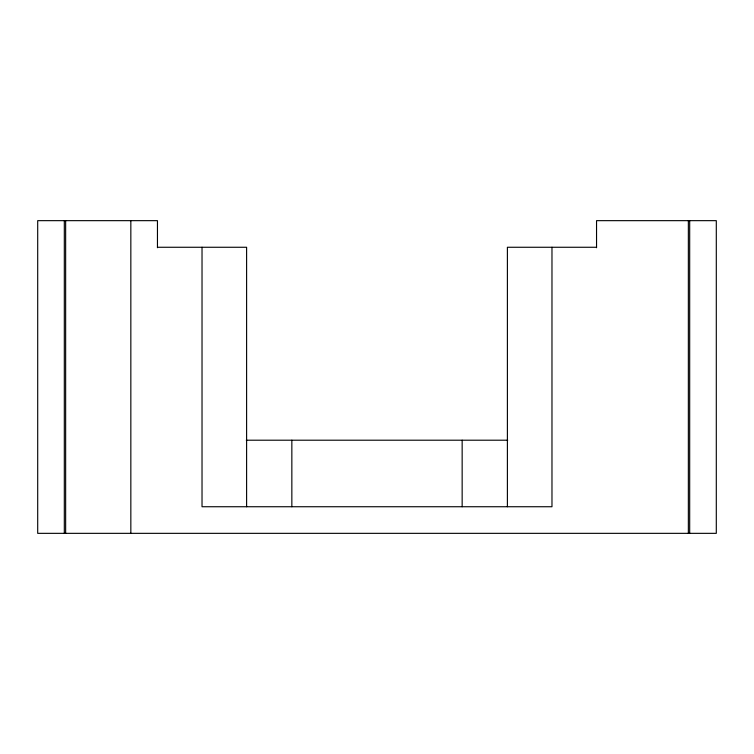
<?xml version="1.0" encoding="UTF-8"?>
<svg xmlns="http://www.w3.org/2000/svg" width="754" height="754" viewBox="0 0 754 754"><rect width="100%" height="100%" fill="white"/><g stroke="black" fill="none" stroke-linecap="round" stroke-linejoin="round"><path stroke-width="1.13" d="M157.454 247.265L246.605 247.265L246.605 506.735M596.546 247.265L507.395 247.265L507.395 506.735M246.294 440.204L507.706 440.204M689.684 220.658L689.684 533.342M688.355 220.658L688.355 533.342M596.546 247.736L596.546 220.658L716.3 220.658L716.3 533.342L37.7 533.342L37.7 220.658L157.454 220.658L157.454 247.736M551.975 247.265L551.975 506.735L202.025 506.735L202.025 247.265M462.155 440.204L462.155 506.735M291.845 440.204L291.845 506.735M130.838 220.658L130.838 533.342M65.645 220.658L65.645 533.342M64.316 220.658L64.316 533.342"/></g></svg>
